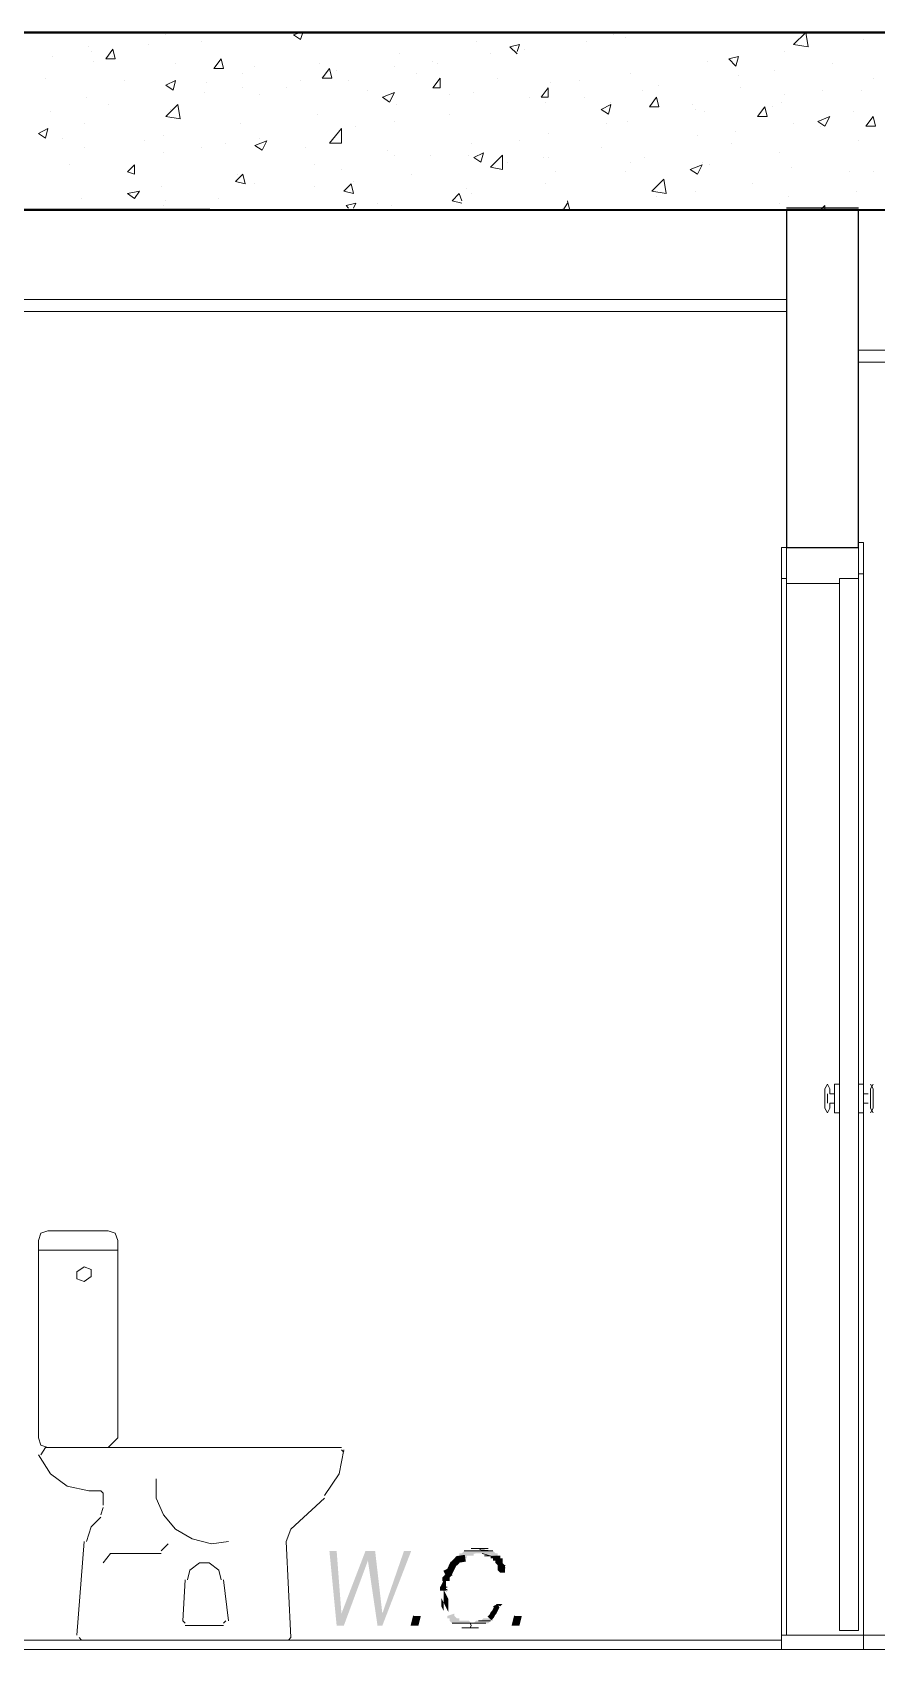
# Model space of a CAD drawing. Header units: millimetres. Extents: x 182 to 575, y -105 to 95.
# Drawn here: x 288.806 to 290.478, y 73.759 to 76.959 of the extents above; entities that cross this region are included whole.
import ezdxf

# ---------------------------------------------------------------- set-up
doc = ezdxf.new("R2010")
doc.units = ezdxf.units.MM
doc.header["$MEASUREMENT"] = 0
doc.layers.add('PDF_Geometry', color=7, linetype='Continuous')
doc.layers.add('PDF_Solid Fills', color=7, linetype='Continuous')

msp = doc.modelspace()

# ---------------------------------------------------------------- hatches: boundary and pattern name
at = {"layer": 'PDF_Solid Fills', "transparency": 33554559}
for points in [[(289.4088, 73.9539), (289.3945, 73.9539), (289.4088, 73.8062), (289.4231, 73.8062), (289.4707, 73.9348), (289.4897, 73.8062), (289.4993, 73.8062), (289.5564, 73.9539), (289.5421, 73.9539), (289.4993, 73.8301), (289.485, 73.9539), (289.4659, 73.9539), (289.4183, 73.8301)], [(289.6516, 73.9443), (289.6469, 73.9443), (289.6421, 73.9396), (289.6659, 73.9396), (289.6659, 73.9443), (289.6802, 73.9443), (289.6802, 73.9484), (289.685, 73.9491), (289.6945, 73.9491), (289.7278, 73.9443), (289.7278, 73.9491), (289.7231, 73.9491), (289.7183, 73.9539), (289.6612, 73.9539), (289.6564, 73.9491), (289.6516, 73.9491)], [(289.7326, 73.911), (289.7421, 73.911), (289.7421, 73.9253), (289.7373, 73.9301), (289.7373, 73.9396), (289.7326, 73.9396), (289.7326, 73.9443), (289.7135, 73.9443), (289.7135, 73.9396), (289.7183, 73.9396), (289.7183, 73.9348), (289.7231, 73.9348), (289.7231, 73.9301), (289.7278, 73.9253), (289.7278, 73.9158)], [(289.6373, 73.9062), (289.6373, 73.911), (289.6231, 73.9062), (289.6183, 73.9015), (289.6326, 73.9015)], [(289.5612, 73.8253), (289.5564, 73.8062), (289.5707, 73.8062), (289.5754, 73.8253)], [(289.7612, 73.8253), (289.7564, 73.8062), (289.7707, 73.8062), (289.7754, 73.8253)]]:
    msp.add_hatch(color=256, dxfattribs=at).paths.add_polyline_path(points)
h = msp.add_hatch(color=256, dxfattribs=at)
h.paths.add_polyline_path([(289.6754, 73.811), (289.6707, 73.8158), (289.6516, 73.8158), (289.6516, 73.8205), (289.6469, 73.8205), (289.6421, 73.8253), (289.6421, 73.8301), (289.6278, 73.8253), (289.6278, 73.8205), (289.6326, 73.8205), (289.6326, 73.8158), (289.6373, 73.811)])
h.paths.add_polyline_path([(289.6802, 73.811), (289.7088, 73.811), (289.7135, 73.8158), (289.7183, 73.8158), (289.7183, 73.8205), (289.6993, 73.8205), (289.6945, 73.8158), (289.685, 73.8158)])

# ---------------------------------------------------------------- linework, layer by layer
at = {"layer": 'PDF_Geometry', "lineweight": 40}
for points in [[(292.9516, 76.6062), (293.404, 76.611), (293.404, 76.9586), (280.6802, 76.9586), (280.304, 76.9586), (280.304, 76.6062), (280.6802, 76.6062), (280.7516, 76.6062)], [(281.4564, 76.6301), (281.4659, 76.6158), (281.4802, 76.611), (292.2278, 76.6062)]]:
    msp.add_lwpolyline(points, dxfattribs=at)
at = {"layer": 'PDF_Geometry', "lineweight": 0}
for points in [[(288.9183, 76.9301), (288.9183, 76.9301)], [(289.0373, 76.9348), (289.0373, 76.9348)], [(289.0707, 76.9539), (289.0707, 76.9539)], [(289.1421, 76.9396), (289.1421, 76.9396)], [(289.3421, 76.9586), (289.3373, 76.9443), (289.3231, 76.9539), (289.3373, 76.9586)], [(289.685, 76.9396), (289.685, 76.9396)], [(289.7659, 76.9158), (289.7516, 76.9301), (289.7707, 76.9348), (289.7659, 76.9205)], [(289.8373, 76.9586), (289.8373, 76.9586)], [(289.904, 76.9396), (289.904, 76.9396)], [(289.9564, 76.9539), (289.9564, 76.9539)], [(289.9802, 76.9491), (289.9802, 76.9491)], [(290.4516, 76.9443), (290.4516, 76.9443)], [(288.8469, 76.911), (288.8469, 76.911)], [(288.9231, 76.9205), (288.9231, 76.9205)], [(288.9278, 76.9015), (288.9278, 76.9015)], [(288.9659, 76.911), (288.9659, 76.911)], [(289.0897, 76.8967), (289.0897, 76.8967)], [(289.3754, 76.8967), (289.3754, 76.8967)], [(289.5326, 76.9158), (289.5326, 76.9158)], [(289.5993, 76.9015), (289.5993, 76.9015)], [(289.6088, 76.8967), (289.6088, 76.8967)], [(289.7135, 76.9158), (289.7135, 76.9158)], [(289.7802, 76.9253), (289.7802, 76.9253)], [(290.1421, 76.9015), (290.1421, 76.9015)], [(290.2945, 76.9205), (290.2945, 76.9205)], [(290.3897, 76.8967), (290.3897, 76.8967)], [(288.8326, 76.8681), (288.8326, 76.8681)], [(289.2231, 76.8777), (289.2231, 76.8777)], [(289.2469, 76.892), (289.2469, 76.892)], [(289.4088, 76.8824), (289.4088, 76.8824)], [(289.5231, 76.892), (289.5231, 76.892)], [(289.5659, 76.8777), (289.5659, 76.8777)], [(289.7278, 76.8681), (289.7278, 76.8681)], [(289.9897, 76.8777), (289.9897, 76.8777)], [(290.204, 76.8729), (290.204, 76.8729)], [(290.2754, 76.8824), (290.2754, 76.8824)], [(290.4707, 76.8681), (290.4707, 76.8681)], [(288.9897, 76.8634), (288.9897, 76.8634)], [(289.0707, 76.8539), (289.0707, 76.8539)], [(289.1469, 76.8396), (289.1469, 76.8396)], [(289.1516, 76.8586), (289.1516, 76.8586)], [(289.2231, 76.8491), (289.2231, 76.8491)], [(289.2564, 76.8348), (289.2564, 76.8348)], [(289.3088, 76.8491), (289.3088, 76.8491)], [(289.3373, 76.8634), (289.3373, 76.8634)], [(289.4326, 76.8634), (289.4326, 76.8634)], [(289.4707, 76.8443), (289.4707, 76.8443)], [(289.6326, 76.8348), (289.6326, 76.8348)], [(289.6802, 76.8396), (289.6802, 76.8396)], [(289.8326, 76.8586), (289.8326, 76.8586)], [(289.8897, 76.8634), (289.8897, 76.8634)], [(290.0135, 76.8443), (290.0135, 76.8443)], [(290.0469, 76.8539), (290.0469, 76.8539)], [(290.2088, 76.8491), (290.2088, 76.8491)], [(290.2945, 76.8348), (290.2945, 76.8348)], [(290.3707, 76.8443), (290.3707, 76.8443)], [(290.4469, 76.8443), (290.4469, 76.8443)], [(288.8421, 76.8015), (288.8421, 76.8015)], [(288.9135, 76.8301), (288.9135, 76.8301)], [(288.9564, 76.8158), (288.9564, 76.8158)], [(289.0802, 76.8062), (289.0802, 76.8062)], [(289.5278, 76.8158), (289.5278, 76.8158)], [(289.7897, 76.8301), (289.7897, 76.8301)], [(289.8231, 76.8205), (289.8231, 76.8205)], [(289.8993, 76.8301), (289.8993, 76.8301)], [(289.9516, 76.8205), (289.9516, 76.8205)], [(290.1135, 76.8158), (290.1135, 76.8158)], [(290.1183, 76.8062), (290.1183, 76.8062)], [(290.1373, 76.8015), (290.1373, 76.8015)], [(290.2707, 76.811), (290.2707, 76.811)], [(290.2897, 76.8205), (290.2897, 76.8205)], [(290.4326, 76.8015), (290.4326, 76.8015)], [(288.9088, 76.7777), (288.9088, 76.7777)], [(289.2183, 76.7777), (289.2183, 76.7777)], [(289.3707, 76.7967), (289.3707, 76.7967)], [(289.4469, 76.7729), (289.4469, 76.7729)], [(289.5231, 76.7824), (289.5231, 76.7824)], [(289.6326, 76.7967), (289.6326, 76.7967)], [(289.9421, 76.7777), (289.9421, 76.7777)], [(289.985, 76.7824), (289.985, 76.7824)], [(290.3135, 76.7777), (290.3135, 76.7777)], [(290.3659, 76.7729), (290.3659, 76.7729)], [(288.8659, 76.7491), (288.8659, 76.7491)], [(289.0278, 76.7443), (289.0278, 76.7443)], [(289.0659, 76.7539), (289.0659, 76.7539)], [(289.1897, 76.7396), (289.1897, 76.7396)], [(289.2564, 76.7491), (289.2564, 76.7491)], [(289.6754, 76.7396), (289.6754, 76.7396)], [(289.7707, 76.7443), (289.7707, 76.7443)], [(289.8278, 76.7586), (289.8278, 76.7586)], [(290.1231, 76.7539), (290.1231, 76.7539)], [(290.1897, 76.7396), (290.1897, 76.7396)], [(290.1992, 76.7634), (290.1992, 76.7634)], [(290.4421, 76.7443), (290.4421, 76.7443)], [(288.9088, 76.7301), (288.9088, 76.7301)], [(289.0659, 76.7205), (289.0659, 76.7205)], [(289.1421, 76.7301), (289.1421, 76.7301)], [(289.3469, 76.7301), (289.3469, 76.7301)], [(289.5088, 76.7253), (289.5088, 76.7253)], [(289.5231, 76.7158), (289.5231, 76.7158)], [(289.5945, 76.7158), (289.5945, 76.7158)], [(289.6707, 76.7158), (289.6707, 76.7158)], [(289.8183, 76.711), (289.8183, 76.711)], [(289.8278, 76.711), (289.8278, 76.711)], [(289.9326, 76.7301), (289.9326, 76.7301)], [(290.0183, 76.711), (290.0183, 76.711)], [(290.285, 76.7205), (290.285, 76.7205)], [(288.8802, 76.6967), (288.8802, 76.6967)], [(289.2135, 76.6777), (289.2135, 76.6777)], [(289.3659, 76.6967), (289.3659, 76.6967)], [(289.4183, 76.6872), (289.4183, 76.6872)], [(289.5564, 76.6777), (289.5564, 76.6777)], [(289.7469, 76.7015), (289.7469, 76.7015)], [(289.8421, 76.6824), (289.8421, 76.6824)], [(289.9802, 76.6824), (289.9802, 76.6824)], [(289.9897, 76.7015), (289.9897, 76.7015)], [(290.1326, 76.7015), (290.1326, 76.7015)], [(290.1469, 76.6967), (290.1469, 76.6967)], [(290.3088, 76.692), (290.3088, 76.692)], [(290.4231, 76.6824), (290.4231, 76.6824)], [(290.4707, 76.6824), (290.4707, 76.6824)], [(289.0612, 76.6539), (289.0612, 76.6539)], [(289.2469, 76.6586), (289.2469, 76.6586)], [(289.3659, 76.6539), (289.3659, 76.6539)], [(289.4421, 76.6634), (289.4421, 76.6634)], [(289.6659, 76.6491), (289.6659, 76.6491)], [(289.8231, 76.6586), (289.8231, 76.6586)], [(290.1183, 76.6443), (290.1183, 76.6443)], [(290.2326, 76.6586), (290.2326, 76.6586)], [(290.4373, 76.6443), (290.4373, 76.6443)], [(288.904, 76.6301), (288.904, 76.6301)], [(289.0659, 76.6158), (289.0659, 76.6158)], [(289.0707, 76.6253), (289.0707, 76.6253)], [(289.1754, 76.6301), (289.1754, 76.6301)], [(289.4326, 76.611), (289.4278, 76.6158), (289.4469, 76.6205), (289.4421, 76.611)], [(289.4897, 76.6205), (289.4897, 76.6205)], [(289.5183, 76.6158), (289.5183, 76.6158)], [(289.6564, 76.6205), (289.6373, 76.6253), (289.6516, 76.6396), (289.6564, 76.6253)], [(289.6754, 76.6396), (289.6754, 76.6396)], [(289.8564, 76.6062), (289.8659, 76.6205)], [(289.8564, 76.611), (289.8564, 76.611)], [(289.8707, 76.6062), (289.8659, 76.6253)], [(290.0421, 76.6348), (290.0421, 76.6348)], [(290.285, 76.6205), (290.285, 76.6205)], [(290.304, 76.6348), (290.304, 76.6348)], [(290.3659, 76.6062), (290.3754, 76.6158), (290.3754, 76.6062)]]:
    msp.add_lwpolyline(points, dxfattribs=at)
for points in [[(290.3421, 76.9301), (290.3135, 76.9348), (290.3373, 76.9586)], [(288.9659, 76.9253), (288.9707, 76.9062), (288.9516, 76.9062)], [(289.1802, 76.9062), (289.185, 76.8872), (289.1659, 76.8872)], [(290.204, 76.911), (290.1992, 76.892), (290.185, 76.9062)], [(289.3945, 76.8872), (289.3992, 76.8681), (289.3802, 76.8681)], [(289.6135, 76.8681), (289.6135, 76.8491), (289.5993, 76.8491)], [(289.0897, 76.8634), (289.085, 76.8443), (289.0707, 76.8539)], [(289.5231, 76.8396), (289.5135, 76.8205), (289.4993, 76.8301)], [(289.8278, 76.8491), (289.8278, 76.8301), (289.8135, 76.8301)], [(289.0993, 76.7872), (289.0707, 76.792), (289.0945, 76.8158)], [(289.9516, 76.8158), (289.9469, 76.7967), (289.9326, 76.8062)], [(290.0421, 76.8301), (290.0469, 76.811), (290.0278, 76.811)], [(290.2564, 76.811), (290.2612, 76.792), (290.2421, 76.792)], [(288.8373, 76.7681), (288.8326, 76.7491), (288.8183, 76.7586)], [(289.4183, 76.7396), (289.3945, 76.7396), (289.4183, 76.7681)], [(290.385, 76.792), (290.3754, 76.7729), (290.3612, 76.7824)], [(290.4707, 76.792), (290.4754, 76.7729), (290.4564, 76.7729)], [(289.2707, 76.7443), (289.2612, 76.7253), (289.2469, 76.7348)], [(289.6993, 76.7205), (289.6945, 76.7015), (289.6802, 76.711)], [(289.7373, 76.6872), (289.7135, 76.692), (289.7373, 76.7158)], [(289.0088, 76.6967), (289.0088, 76.6777), (288.9945, 76.6824)], [(289.2231, 76.6777), (289.2278, 76.6586), (289.2088, 76.6634)], [(290.1326, 76.6967), (290.1231, 76.6777), (290.1088, 76.6872)], [(289.0183, 76.6443), (289.0088, 76.6301), (288.9945, 76.6396)], [(289.4373, 76.6586), (289.4421, 76.6396), (289.4231, 76.6443)], [(290.0612, 76.6396), (290.0326, 76.6443), (290.0564, 76.6681)]]:
    msp.add_lwpolyline(points, close=True, dxfattribs=at)
at = {"layer": 'PDF_Geometry', "lineweight": 25}
for points in [[(290.4421, 76.611), (290.2993, 76.611)], [(290.2993, 76.6062), (290.2993, 75.9396), (290.4421, 75.9396), (290.4421, 76.6062)]]:
    msp.add_lwpolyline(points, dxfattribs=at)
at = {"layer": 'PDF_Geometry', "lineweight": 13}
for points in [[(280.704, 76.6062), (293.1516, 76.6062)], [(288.785, 76.4301), (290.2993, 76.4301)], [(288.785, 76.4062), (290.2993, 76.4062)], [(290.4421, 76.3062), (290.5564, 76.3062), (290.5564, 76.3301), (290.4421, 76.3301)], [(290.2993, 75.8777), (290.2897, 75.8777), (290.2897, 75.9396), (290.2993, 75.9396), (290.4421, 75.9396)], [(290.404, 75.8777), (290.404, 73.7967), (290.4421, 73.7967), (290.4421, 75.8872), (290.4516, 75.8872), (290.4516, 75.9491), (290.4421, 75.9491), (290.4421, 75.8777), (290.404, 75.8777), (290.404, 75.8681), (290.2993, 75.8681), (290.2993, 73.7872)], [(290.2993, 75.9396), (290.2993, 75.8681)], [(290.2897, 75.8777), (290.2897, 73.7872)], [(290.4516, 75.8872), (290.4516, 73.7872), (293.1659, 73.7872)], [(290.3945, 74.8396), (290.385, 74.8396), (290.385, 74.8301), (290.3802, 74.8205), (290.3754, 74.8301), (290.3754, 74.8396), (290.3754, 74.8491), (290.3754, 74.8586), (290.3754, 74.8682), (290.3802, 74.8777), (290.385, 74.8682), (290.385, 74.8586), (290.3945, 74.8586)], [(290.3802, 74.8777), (290.3802, 74.8777)], [(290.3802, 74.8396), (290.3802, 74.8491), (290.3802, 74.8586)], [(290.404, 74.8777), (290.3945, 74.8777), (290.3945, 74.8205), (290.404, 74.8205)], [(290.4421, 74.8777), (290.4516, 74.8777), (290.4516, 74.8205), (290.4421, 74.8205)], [(290.4516, 74.8586), (290.4612, 74.8586)], [(290.4707, 74.8777), (290.4659, 74.8682), (290.4659, 74.8586), (290.4659, 74.8491), (290.4659, 74.8396), (290.4659, 74.8301), (290.4707, 74.8205)], [(290.4659, 74.8205), (290.4707, 74.8301), (290.4707, 74.8396), (290.4707, 74.8491), (290.4707, 74.8586), (290.4707, 74.8682), (290.4659, 74.8777)], [(290.4659, 74.8777), (290.4659, 74.8777)], [(290.3802, 74.8205), (290.3802, 74.8205)], [(290.4516, 74.8396), (290.4612, 74.8396)], [(290.4659, 74.8205), (290.4659, 74.8205)], [(289.0516, 74.0967), (289.0516, 74.0586), (289.0659, 74.0253), (289.0897, 73.9967), (289.1231, 73.9777), (289.1612, 73.9681), (289.1945, 73.9729)], [(289.0612, 73.9539), (289.0754, 73.9681)], [(289.0612, 73.9491), (288.9612, 73.9491), (288.9469, 73.9301)], [(289.1802, 73.8967), (289.1754, 73.9158), (289.1564, 73.9301), (289.1373, 73.9301), (289.1183, 73.9158), (289.1135, 73.8967)], [(289.1088, 73.8967), (289.104, 73.8158), (289.1088, 73.811)], [(289.1945, 73.8158), (289.185, 73.8967)], [(289.1088, 73.8062), (289.185, 73.8062)], [(289.185, 73.811), (289.1897, 73.8158)], [(288.785, 73.7777), (290.2897, 73.7777)], [(288.785, 73.7586), (290.2897, 73.7586)], [(290.4516, 73.7586), (293.1659, 73.7586), (291.2897, 73.7586)]]:
    msp.add_lwpolyline(points, dxfattribs=at)
at = {"layer": 'PDF_Geometry', "lineweight": 20}
for points in [[(288.9754, 74.1777), (288.9754, 74.5681), (288.9707, 74.5824), (288.9564, 74.5872), (288.8373, 74.5872), (288.8231, 74.5824), (288.8183, 74.5681), (288.8183, 74.1777), (288.8231, 74.1634), (288.8373, 74.1586), (288.9564, 74.1586)], [(290.4516, 73.7872), (290.4516, 73.7586), (290.2897, 73.7586), (290.2897, 73.7872)]]:
    msp.add_lwpolyline(points, close=True, dxfattribs=at)
for points in [[(288.8183, 74.5491), (288.9754, 74.5491)], [(288.8183, 74.1443), (288.8421, 74.1062), (288.8754, 74.0824), (288.9183, 74.0729), (288.9421, 74.0729), (288.9469, 74.0682), (288.9469, 74.0443)], [(288.8231, 74.1443), (288.8326, 74.1586), (289.4183, 74.1586)], [(289.385, 74.0634), (289.4135, 74.1062), (289.4231, 74.1539)], [(289.4231, 74.1491), (289.4183, 74.1539)], [(288.8992, 73.7824), (288.904, 73.7777), (289.3135, 73.7777), (289.3183, 73.7824), (289.3088, 73.9729), (289.3183, 73.9967), (289.385, 74.0586)], [(288.9421, 74.0205), (288.9231, 74.0015), (288.9135, 73.9729)], [(288.9421, 74.0253), (288.9469, 74.0396)], [(288.8945, 73.7872), (288.9088, 73.9729)], [(289.6612, 73.9539), (289.7183, 73.9539), (289.6612, 73.9539)], [(289.6754, 73.9586), (289.7088, 73.9586), (289.6754, 73.9586)], [(289.6921, 73.9586), (289.6897, 73.9586), (289.6897, 73.9586), (289.6897, 73.9586), (289.6945, 73.9562), (289.7159, 73.9539)], [(289.7016, 73.9443), (289.7135, 73.9443), (289.6969, 73.9491)], [(289.7278, 73.9253), (289.7421, 73.9253), (289.7278, 73.9253)], [(289.7421, 73.9205), (289.7278, 73.9205), (289.7421, 73.9205)], [(289.6373, 73.9062), (289.6231, 73.9062), (289.6373, 73.9062)], [(289.6135, 73.8824), (289.6278, 73.8824), (289.6135, 73.8824)], [(289.6278, 73.8777), (289.6135, 73.8777), (289.6278, 73.8777)], [(289.5564, 73.8062), (289.5612, 73.8253), (289.5564, 73.8062)], [(289.7564, 73.8062), (289.7612, 73.8253), (289.7564, 73.8062)], [(289.6754, 73.811), (289.6373, 73.811), (289.6754, 73.811)], [(289.6421, 73.811), (289.704, 73.811), (289.6421, 73.811)], [(289.6897, 73.8015), (289.6564, 73.8015), (289.6897, 73.8015)], [(289.6588, 73.811), (289.6731, 73.811), (289.6754, 73.8062), (289.6754, 73.8062), (289.6754, 73.8062), (289.6731, 73.8015), (289.6731, 73.8015), (289.6731, 73.8015)], [(289.7135, 73.8158), (289.6897, 73.8158), (289.7135, 73.8158)]]:
    msp.add_lwpolyline(points, dxfattribs=at)
at = {"layer": 'PDF_Geometry', "lineweight": 13}
msp.add_lwpolyline([(288.9088, 74.5158), (288.8945, 74.5062), (288.8945, 74.492), (288.9088, 74.4872), (288.9231, 74.4967), (288.9231, 74.511)], close=True, dxfattribs=at)
at = {"layer": 'PDF_Geometry', "lineweight": 20}
for points, const_width in [([(289.6635, 73.9396), (289.6492, 73.9372), (289.6445, 73.9324), (289.6397, 73.9277), (289.6373, 73.9229), (289.635, 73.9181), (289.6326, 73.9134), (289.6231, 73.9086)], 0.0135), ([(289.7231, 73.8467), (289.7254, 73.842), (289.7231, 73.8372), (289.7207, 73.8324), (289.7183, 73.8301), (289.7159, 73.8253), (289.7112, 73.8205)], 0.0101)]:
    msp.add_lwpolyline(points, dxfattribs=dict(at, const_width=const_width))
msp.add_lwpolyline([(289.6254, 73.9015, 0.0143, 0.0143, 0), (289.6254, 73.8991, 0.0143, 0.0143, 0), (289.6254, 73.8943, 0, 0, 0), (289.6254, 73.8896, 0.0143, 0.0143, 0), (289.6231, 73.8848, 0.0143, 0.0143, 0), (289.6207, 73.8801, 0.0143, 0.0143, 0), (289.6207, 73.8753, 0, 0, 0), (289.6207, 73.8705, 0, 0, 0), (289.6207, 73.8658, 0, 0, 0), (289.6207, 73.861, 0, 0, 0), (289.6207, 73.8562, 0.0191, 0.0191, 0), (289.6231, 73.8515, 0.0135, 0.0135, 0), (289.6231, 73.8467, 0, 0, 0), (289.6254, 73.842, 0, 0, 0), (289.6278, 73.8372, 0, 0, 0), (289.6302, 73.8324, 0, 0, 0), (289.635, 73.8277, 0, 0, 0)], format="xyseb", dxfattribs=at)
at = {"layer": 'PDF_Solid Fills', "transparency": 33554559}
for points in [[(289.7326, 73.8443), (289.7231, 73.8491), (289.7373, 73.8491)], [(289.6659, 73.8015), (289.6707, 73.8015), (289.6802, 73.8015)], [(289.6707, 73.8015), (289.6802, 73.8015), (289.6754, 73.8015)]]:
    msp.add_solid(points, dxfattribs=at)

doc.saveas('drawing.dxf')
